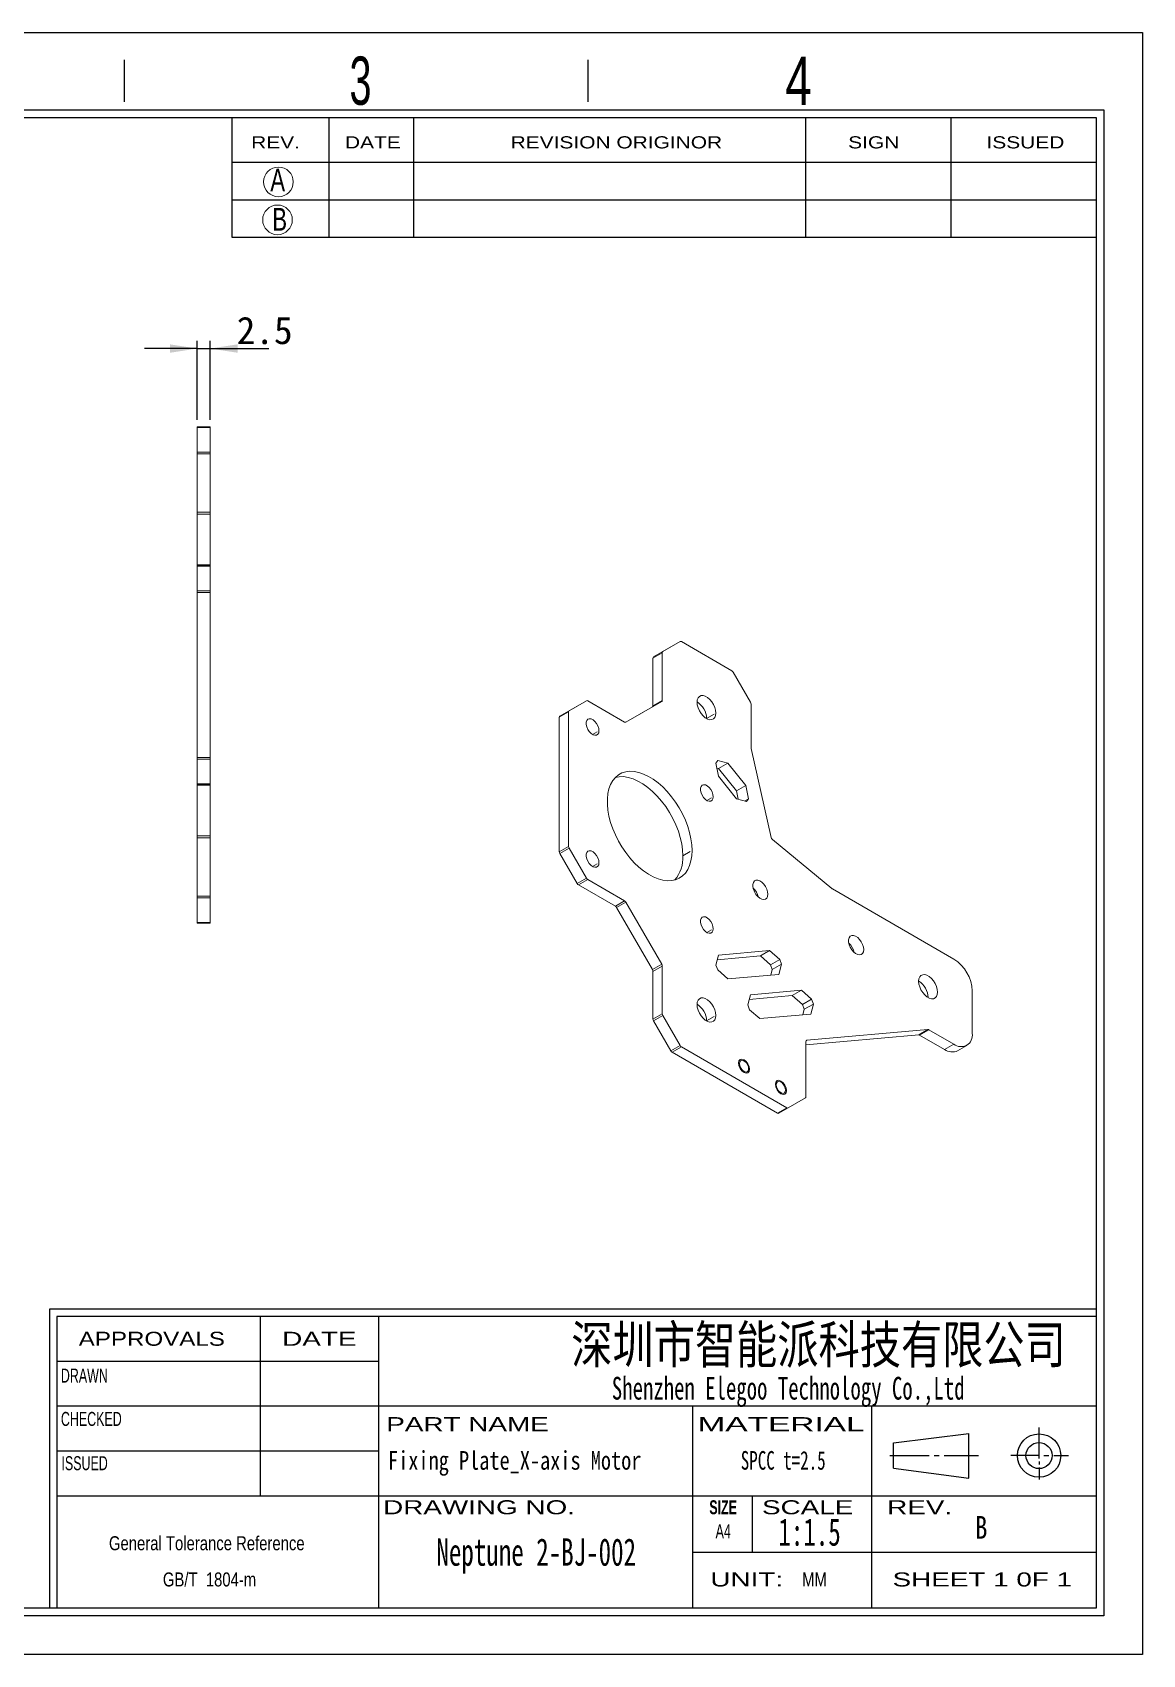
# Model space of a CAD drawing. Header units: millimetres. Extents: x 3 to 443, y 2 to 313.
# Drawn here: x 229.7 to 442.7, y 1.9 to 313 of the extents above; entities that cross this region are included whole.
import ezdxf

# ---------------------------------------------------------------- set-up
doc = ezdxf.new("R2010")
doc.units = ezdxf.units.MM
doc.header["$LTSCALE"] = 1.5
doc.layers.add('DIM', color=5, linetype='Continuous')
doc.layers.add('SLD-0', color=179, linetype='Continuous')
doc.styles.add('SLDTEXTSTYLE0', font='SIMSUN.TTC', dxfattribs={"width": 0.67})
doc.styles.add('SLDTEXTSTYLE1', font='SIMSUN.TTC', dxfattribs={"width": 0.8})
doc.styles.add('SLDTEXTSTYLE10', font='ARIAL.TTF', dxfattribs={"width": 0.7584})
doc.styles.add('SLDTEXTSTYLE11', font='ARIAL.TTF', dxfattribs={"width": 1.2324})
doc.styles.add('SLDTEXTSTYLE12', font='ARIAL.TTF', dxfattribs={"width": 1.7064})
doc.styles.add('SLDTEXTSTYLE13', font='SIMSUN.TTC', dxfattribs={"width": 0.8, "bigfont": 'bigfont'})
doc.styles.add('SLDTEXTSTYLE14', font='SIMKAI.TTF', dxfattribs={"width": 0.67})
doc.styles.add('SLDTEXTSTYLE15', font='SIMSUN.TTC')
doc.styles.add('SLDTEXTSTYLE2', font='SIMSUN.TTC', dxfattribs={"width": 0.67})
doc.styles.add('SLDTEXTSTYLE4', font='SIMSUN.TTC', dxfattribs={"width": 0.8})
doc.styles.add('SLDTEXTSTYLE5', font='ARIAL.TTF', dxfattribs={"width": 0.63516})
doc.styles.add('SLDTEXTSTYLE6', font='GOTHIC.TTF', dxfattribs={"width": 0.7304})
doc.styles.add('SLDTEXTSTYLE7', font='GOTHIC.TTF', dxfattribs={"width": 0.61171})
doc.styles.add('SLDTEXTSTYLE8', font='ARIALBD.TTF', dxfattribs={"width": 0.63516})
doc.styles.add('SLDTEXTSTYLE9', font='ARIAL.TTF', dxfattribs={"width": 1.422})
doc.dimstyles.new('SLDDIMSTYLE1', dxfattribs={"dimtxt": 5.25, "dimasz": 5.25, "dimexe": 0, "dimexo": 0.0625, "dimgap": 1.3125, "dimtad": 2, "dimrnd": 1e-09, "dimzin": 12, "dimdsep": 46, "dimtxsty": 'SLDTEXTSTYLE0', "dimsah": 1, "dimcen": 0.09, "dimadec": 0, "dimazin": 3, "dimtfac": 1, "dimtmove": 0, "dimatfit": 0, "dimfxl": 0, "dimfrac": 2, "dimtolj": 1, "dimtzin": 12, "dimarcsym": 0})

# ---------------------------------------------------------------- blocks, each defined once
blk = doc.blocks.new('SW_NOTE_2')
at = {"layer": 'SLD-0', "color": 0, "char_height": 2.689, "attachment_point": 2, "style": 'SLDTEXTSTYLE10'}
for s, insert in [('General Tolerance Reference ', (19.53, 3.47)), (' GB/T  1804-m', (19.66, -3.48))]:
    blk.add_mtext(s, dxfattribs=dict(at, insert=insert))
blk = doc.blocks.new('_D_18')
at = {"layer": 'DIM', "color": 5}
for p, q in [((261.36, 252.39), (251.27, 252.39)), ((261.36, 238.74), (261.36, 253.89)), ((261.36, 252.39), (263.86, 252.39)), ((263.86, 238.74), (263.86, 253.89)), ((263.86, 252.39), (275.06, 252.39))]:
    blk.add_line(p, q, dxfattribs=at)
for points in [[(261.36, 252.39), (256.11, 253.2), (256.11, 251.58)], [(263.86, 252.39), (269.11, 251.58), (269.11, 253.2)]]:
    blk.add_solid(points, dxfattribs=at)
at = {"layer": 'DIM', "color": 5, "insert": (268.93, 258.5), "char_height": 5.25, "attachment_point": 1, "style": 'SLDTEXTSTYLE15'}
blk.add_mtext('2.5', dxfattribs=at)

msp = doc.modelspace()

# ---------------------------------------------------------------- linework, layer by layer
at = {"color": 7, "linetype": 'Continuous', "lineweight": 15}
for p, q in [((261.362, 237.391), (263.862, 237.391)), ((261.362, 237.245), (261.362, 237.391)), ((263.862, 237.245), (261.362, 237.245)), ((261.362, 232.538), (261.362, 237.245)), ((263.862, 237.391), (263.862, 237.245)), ((263.862, 232.538), (263.862, 237.245)), ((261.362, 232.538), (263.862, 232.538)), ((261.362, 232.184), (261.362, 232.538)), ((263.862, 232.184), (261.362, 232.184)), ((261.362, 220.998), (261.362, 232.184)), ((263.862, 232.538), (263.862, 232.184)), ((263.862, 220.998), (263.862, 232.184)), ((261.362, 220.998), (263.862, 220.998)), ((261.362, 220.645), (261.362, 220.998)), ((263.862, 220.998), (263.862, 220.645)), ((263.862, 220.645), (261.362, 220.645)), ((261.362, 210.938), (261.362, 220.645)), ((263.862, 220.645), (263.862, 210.938)), ((261.362, 210.938), (263.862, 210.938)), ((261.362, 210.791), (261.362, 210.938)), ((261.362, 210.791), (263.862, 210.791)), ((261.362, 210.645), (261.362, 210.791)), ((263.862, 210.645), (261.362, 210.645)), ((261.362, 205.938), (261.362, 210.645)), ((263.862, 210.938), (263.862, 210.791)), ((263.862, 210.791), (263.862, 210.645)), ((263.862, 205.938), (263.862, 210.645)), ((261.362, 205.938), (263.862, 205.938)), ((261.362, 205.584), (261.362, 205.938)), ((263.862, 205.584), (261.362, 205.584)), ((261.362, 173.998), (261.362, 205.584)), ((263.862, 205.938), (263.862, 205.584)), ((263.862, 173.998), (263.862, 205.584)), ((350.636, 194.29), (353.964, 196.212)), ((353.964, 196.212), (352.197, 195.191)), ((363.892, 190.6), (354.214, 196.187)), ((350.533, 194.061), (348.765, 193.04)), ((348.765, 183.906), (348.765, 193.04)), ((348.868, 193.269), (352.197, 195.191)), ((348.868, 193.269), (350.636, 194.29)), ((350.533, 184.927), (350.533, 194.061)), ((364.142, 190.336), (367.47, 184.571)), ((330.905, 181.919), (334.233, 183.841)), ((332.673, 182.94), (336.001, 184.862)), ((336.001, 184.862), (334.233, 183.841)), ((336.251, 184.837), (343.315, 180.759)), ((343.556, 180.73), (348.661, 183.678)), ((350.429, 184.698), (343.565, 180.734)), ((350.429, 184.698), (348.661, 183.678)), ((348.765, 183.906), (350.533, 184.927)), ((367.574, 175.796), (367.574, 184.223)), ((332.569, 182.711), (330.801, 181.69)), ((330.801, 155.899), (330.801, 181.69)), ((330.905, 181.919), (332.673, 182.94)), ((332.569, 156.92), (332.569, 182.711)), ((360.467, 182.289), (359.053, 181.472)), ((367.588, 175.671), (371.403, 158.653)), ((261.362, 173.645), (261.362, 173.998)), ((261.362, 173.998), (263.862, 173.998)), ((263.862, 173.645), (261.362, 173.645)), ((261.362, 168.938), (261.362, 173.645)), ((263.862, 173.998), (263.862, 173.645)), ((263.862, 168.938), (263.862, 173.645)), ((361.17, 173.39), (360.816, 172.886)), ((360.816, 172.886), (361.334, 170.357)), ((361.334, 171.852), (361.01, 171.938)), ((363.102, 172.872), (361.17, 173.39)), ((361.334, 171.852), (363.102, 172.872)), ((364.788, 167.555), (361.334, 171.852)), ((366.556, 168.576), (363.102, 172.872)), ((261.362, 168.938), (263.862, 168.938)), ((261.362, 168.791), (261.362, 168.938)), ((263.862, 168.791), (261.362, 168.791)), ((261.362, 168.645), (261.362, 168.791)), ((263.862, 168.645), (261.362, 168.645)), ((261.362, 158.938), (261.362, 168.645)), ((263.862, 168.938), (263.862, 168.791)), ((263.862, 168.791), (263.862, 168.645)), ((263.862, 168.645), (263.862, 158.938)), ((361.334, 170.357), (364.788, 166.06)), ((364.788, 167.555), (366.556, 168.576)), ((367.073, 166.046), (366.556, 168.576)), ((365.112, 165.974), (364.788, 167.555)), ((364.788, 166.06), (366.72, 165.543)), ((366.366, 165.638), (367.073, 166.046)), ((366.72, 165.543), (367.073, 166.046)), ((261.362, 158.938), (263.862, 158.938)), ((261.362, 158.584), (261.362, 158.938)), ((263.862, 158.938), (263.862, 158.584)), ((263.862, 158.584), (261.362, 158.584)), ((261.362, 147.398), (261.362, 158.584)), ((263.862, 147.398), (263.862, 158.584)), ((330.801, 155.899), (332.569, 156.92)), ((332.673, 156.571), (330.905, 155.551)), ((334.233, 149.786), (330.905, 155.551)), ((336.001, 150.806), (332.673, 156.571)), ((355.907, 155.935), (354.492, 155.118)), ((371.669, 158.216), (383.094, 148.822)), ((334.233, 149.786), (336.001, 150.806)), ((336.251, 150.542), (334.483, 149.522)), ((341.547, 145.444), (334.483, 149.522)), ((343.315, 146.464), (336.251, 150.542)), ((261.362, 147.398), (263.862, 147.398)), ((261.362, 147.045), (261.362, 147.398)), ((263.862, 147.045), (261.362, 147.045)), ((261.362, 142.338), (261.362, 147.045)), ((263.862, 147.398), (263.862, 147.045)), ((263.862, 142.338), (263.862, 147.045)), ((341.547, 145.444), (343.315, 146.464)), ((406.465, 135.322), (383.167, 148.771)), ((343.565, 146.2), (341.797, 145.18)), ((348.661, 133.291), (341.797, 145.18)), ((343.565, 146.2), (350.429, 134.312)), ((261.362, 142.338), (263.862, 142.338)), ((261.362, 142.191), (261.362, 142.338)), ((263.862, 142.191), (261.362, 142.191)), ((263.862, 142.338), (263.862, 142.191)), ((371.132, 136.938), (361.334, 136.062)), ((369.364, 135.918), (371.132, 136.938)), ((373.064, 135.225), (371.132, 136.938)), ((348.661, 133.291), (350.429, 134.312)), ((350.533, 133.963), (348.765, 132.943)), ((350.533, 124.83), (350.533, 133.963)), ((361.334, 136.062), (360.816, 134.13)), ((360.816, 134.13), (361.17, 133.219)), ((369.364, 135.918), (361.097, 135.179)), ((371.296, 134.205), (369.364, 135.918)), ((371.296, 134.205), (373.064, 135.225)), ((371.65, 133.293), (371.296, 134.205)), ((371.65, 133.293), (373.417, 134.314)), ((372.9, 132.382), (373.417, 134.314)), ((373.417, 134.314), (373.064, 135.225)), ((348.765, 123.809), (348.765, 132.943)), ((361.17, 133.219), (363.102, 131.506)), ((363.102, 131.506), (372.9, 132.382)), ((371.369, 132.245), (371.65, 133.293)), ((367.458, 128.444), (366.94, 126.512)), ((375.488, 128.3), (367.221, 127.561)), ((377.256, 129.32), (367.458, 128.444)), ((375.488, 128.3), (377.256, 129.32)), ((377.42, 126.587), (375.488, 128.3)), ((379.188, 127.607), (377.256, 129.32)), ((377.42, 126.587), (379.188, 127.607)), ((379.541, 126.696), (379.188, 127.607)), ((410, 129.198), (410, 121.032)), ((348.765, 123.809), (350.533, 124.83)), ((350.636, 124.481), (348.868, 123.461)), ((353.964, 118.716), (350.636, 124.481)), ((366.94, 126.512), (367.294, 125.601)), ((367.294, 125.601), (369.226, 123.888)), ((369.226, 123.888), (379.024, 124.764)), ((377.773, 125.676), (377.42, 126.587)), ((377.493, 124.627), (377.773, 125.676)), ((377.773, 125.676), (379.541, 126.696)), ((379.024, 124.764), (379.541, 126.696)), ((352.197, 117.696), (348.868, 123.461)), ((360.467, 124.314), (359.053, 123.498)), ((378.286, 119.735), (401.487, 121.809)), ((399.72, 120.789), (401.487, 121.809)), ((401.664, 121.762), (399.896, 120.741)), ((406.465, 118.991), (401.664, 121.762)), ((352.197, 117.696), (353.964, 118.716)), ((354.214, 118.452), (352.447, 117.432)), ((354.214, 118.452), (374.428, 106.783)), ((399.72, 120.789), (378.11, 118.857)), ((378.11, 108.91), (378.11, 119.483)), ((404.697, 117.97), (399.896, 120.741)), ((404.697, 117.97), (406.465, 118.991)), ((407.197, 117.723), (408.964, 118.743)), ((372.66, 105.763), (352.447, 117.432)), ((372.66, 105.763), (374.428, 106.783)), ((374.678, 106.759), (372.91, 105.738)), ((378.006, 108.681), (374.678, 106.759))]:
    msp.add_line(p, q, dxfattribs=at)
at = {"color": 8, "linetype": 'Continuous', "lineweight": 15}
for p, q in [((338.052, 178.898), (337.168, 178.388)), ((359.972, 166.244), (359.088, 165.733)), ((338.052, 153.585), (337.168, 153.075)), ((359.972, 140.931), (359.088, 140.421)), ((378.286, 119.735), (378.157, 119.66))]:
    msp.add_line(p, q, dxfattribs=at)
at = {"color": 7, "linetype": 'Continuous', "lineweight": 15, "flags": 128}
for points in [[(360.821, 182.493), (360.769, 183.021), (360.614, 183.58), (360.367, 184.135), (360.042, 184.656), (359.657, 185.112), (359.235, 185.475), (358.8, 185.726), (358.378, 185.85), (357.994, 185.839), (357.668, 185.694), (357.421, 185.423), (357.267, 185.043), (357.215, 184.575), (357.267, 184.046), (357.421, 183.488), (357.668, 182.932), (357.994, 182.412), (358.378, 181.956), (358.8, 181.592), (359.235, 181.341), (359.657, 181.218), (360.042, 181.229), (360.367, 181.374), (360.614, 181.645), (360.769, 182.025), (360.821, 182.493)], [(338.406, 179.102), (338.351, 179.555), (338.191, 180.031), (337.94, 180.488), (337.62, 180.886), (337.261, 181.188), (336.893, 181.369), (336.549, 181.411), (336.261, 181.312), (336.053, 181.08), (335.945, 180.736), (335.945, 180.31), (336.053, 179.84), (336.261, 179.368), (336.549, 178.936), (336.893, 178.582), (337.261, 178.338), (337.62, 178.225), (337.94, 178.254), (338.191, 178.421), (338.351, 178.713), (338.406, 179.102)], [(356.26, 156.139), (356.207, 157.24), (356.049, 158.387), (355.787, 159.567), (355.426, 160.763), (354.969, 161.961), (354.423, 163.143), (353.796, 164.295), (353.094, 165.403), (352.328, 166.45), (351.506, 167.425), (350.641, 168.313), (349.743, 169.104), (348.824, 169.787), (347.896, 170.353), (346.971, 170.796), (346.061, 171.108), (345.178, 171.287), (344.334, 171.329), (343.538, 171.234), (342.803, 171.004), (342.137, 170.641), (341.55, 170.15), (341.048, 169.538), (340.638, 168.812), (340.326, 167.983), (340.116, 167.06), (340.01, 166.056), (340.01, 164.984), (340.116, 163.857), (340.326, 162.692), (340.638, 161.502), (341.048, 160.303), (341.55, 159.111), (342.137, 157.942), (342.803, 156.81), (343.538, 155.731), (344.334, 154.719), (345.178, 153.786), (346.061, 152.945), (346.971, 152.206), (347.896, 151.581), (348.824, 151.076), (349.743, 150.698), (350.641, 150.452), (351.506, 150.341), (352.328, 150.368), (353.094, 150.53), (353.796, 150.827), (354.423, 151.255), (354.969, 151.807), (355.426, 152.477), (355.787, 153.256), (356.049, 154.134), (356.207, 155.099), (356.26, 156.139)], [(354.492, 155.118), (354.437, 156.24), (354.273, 157.41), (354.002, 158.613), (353.627, 159.832), (353.155, 161.05), (352.59, 162.252), (351.941, 163.421), (351.217, 164.541), (350.426, 165.597), (349.581, 166.575), (348.693, 167.462), (347.773, 168.245), (346.833, 168.914), (345.888, 169.46), (344.949, 169.875), (344.028, 170.155), (343.14, 170.294), (342.295, 170.292), (341.563, 170.164)], [(360.326, 166.448), (360.271, 166.901), (360.111, 167.377), (359.86, 167.834), (359.541, 168.231), (359.181, 168.534), (358.813, 168.714), (358.47, 168.757), (358.181, 168.658), (357.974, 168.426), (357.865, 168.082), (357.865, 167.656), (357.974, 167.186), (358.181, 166.714), (358.47, 166.282), (358.813, 165.928), (359.181, 165.684), (359.541, 165.571), (359.86, 165.6), (360.111, 165.767), (360.271, 166.058), (360.326, 166.448)], [(338.406, 153.789), (338.351, 154.242), (338.191, 154.718), (337.94, 155.176), (337.62, 155.573), (337.261, 155.875), (336.893, 156.056), (336.549, 156.098), (336.261, 155.999), (336.053, 155.767), (335.945, 155.423), (335.945, 154.997), (336.053, 154.527), (336.261, 154.056), (336.549, 153.623), (336.893, 153.27), (337.261, 153.025), (337.62, 152.913), (337.94, 152.941), (338.191, 153.109), (338.351, 153.4), (338.406, 153.789)], [(370.791, 147.75), (370.737, 148.233), (370.58, 148.742), (370.331, 149.239), (370.008, 149.688), (369.636, 150.056), (369.243, 150.314), (368.856, 150.444), (368.506, 150.437), (368.217, 150.292), (368.012, 150.021), (367.905, 149.644), (367.905, 149.188), (368.012, 148.688), (368.217, 148.18), (368.506, 147.702), (368.856, 147.29), (369.243, 146.974), (369.636, 146.778), (370.008, 146.716), (370.331, 146.792), (370.58, 147.002), (370.737, 147.329), (370.791, 147.75)], [(360.326, 141.135), (360.271, 141.588), (360.111, 142.064), (359.86, 142.521), (359.541, 142.919), (359.181, 143.221), (358.813, 143.402), (358.47, 143.444), (358.181, 143.345), (357.974, 143.113), (357.865, 142.769), (357.865, 142.343), (357.974, 141.873), (358.181, 141.401), (358.47, 140.969), (358.813, 140.615), (359.181, 140.371), (359.541, 140.258), (359.86, 140.287), (360.111, 140.454), (360.271, 140.746), (360.326, 141.135)], [(389.176, 137.137), (389.122, 137.619), (388.965, 138.128), (388.716, 138.626), (388.393, 139.075), (388.021, 139.442), (387.627, 139.701), (387.241, 139.831), (386.89, 139.824), (386.602, 139.679), (386.397, 139.408), (386.29, 139.031), (386.29, 138.575), (386.397, 138.074), (386.602, 137.566), (386.89, 137.089), (387.241, 136.677), (387.627, 136.361), (388.021, 136.164), (388.393, 136.102), (388.716, 136.179), (388.965, 136.389), (389.122, 136.716), (389.176, 137.137)], [(403.318, 128.973), (403.266, 129.501), (403.111, 130.06), (402.865, 130.615), (402.539, 131.136), (402.154, 131.591), (401.732, 131.955), (401.298, 132.206), (400.876, 132.33), (400.491, 132.318), (400.165, 132.173), (399.918, 131.903), (399.764, 131.523), (399.712, 131.055), (399.764, 130.526), (399.918, 129.968), (400.165, 129.412), (400.491, 128.891), (400.876, 128.436), (401.298, 128.072), (401.732, 127.821), (402.154, 127.698), (402.539, 127.709), (402.865, 127.854), (403.111, 128.124), (403.266, 128.505), (403.318, 128.973)], [(360.821, 124.519), (360.769, 125.047), (360.614, 125.605), (360.367, 126.161), (360.042, 126.682), (359.657, 127.137), (359.235, 127.501), (358.8, 127.752), (358.378, 127.875), (357.994, 127.864), (357.668, 127.719), (357.421, 127.449), (357.267, 127.068), (357.215, 126.6), (357.267, 126.072), (357.421, 125.514), (357.668, 124.958), (357.994, 124.437), (358.378, 123.982), (358.8, 123.618), (359.235, 123.367), (359.657, 123.243), (360.042, 123.255), (360.367, 123.4), (360.614, 123.67), (360.769, 124.05), (360.821, 124.519)], [(367.114, 114.272), (367.061, 114.651), (366.907, 115.047), (366.672, 115.411), (366.384, 115.698), (366.077, 115.876), (365.788, 115.921), (365.553, 115.829), (365.4, 115.61), (365.346, 115.292), (365.4, 114.912), (365.553, 114.517), (365.788, 114.153), (366.077, 113.865), (366.384, 113.688), (366.672, 113.643), (366.907, 113.735), (367.061, 113.953), (367.114, 114.272)], [(374.185, 110.189), (374.132, 110.569), (373.978, 110.965), (373.743, 111.329), (373.455, 111.616), (373.148, 111.794), (372.859, 111.839), (372.624, 111.747), (372.471, 111.528), (372.417, 111.21), (372.471, 110.83), (372.624, 110.435), (372.859, 110.071), (373.148, 109.783), (373.455, 109.606), (373.743, 109.561), (373.978, 109.653), (374.132, 109.871), (374.185, 110.189)]]:
    msp.add_lwpolyline(points, dxfattribs=at)
at = {"color": 7, "linetype": 'Continuous', "lineweight": 0, "flags": 128}
for points in [[(366.23, 113.557), (365.824, 113.885), (365.48, 114.349), (365.25, 114.879), (365.17, 115.394), (365.25, 115.816), (365.48, 116.081), (365.824, 116.148), (366.23, 116.007), (366.636, 115.679), (366.98, 115.215), (367.21, 114.685), (367.291, 114.169), (367.21, 113.747), (366.98, 113.483), (366.636, 113.416), (366.23, 113.557)], [(373.301, 109.475), (372.895, 109.802), (372.551, 110.267), (372.321, 110.797), (372.241, 111.312), (372.321, 111.734), (372.551, 111.999), (372.895, 112.066), (373.301, 111.925), (373.707, 111.597), (374.051, 111.133), (374.281, 110.603), (374.362, 110.087), (374.281, 109.665), (374.051, 109.401), (373.707, 109.334), (373.301, 109.475)]]:
    msp.add_lwpolyline(points, dxfattribs=at)
at = {"color": 7, "linetype": 'Continuous', "lineweight": 15}
for centre, radius, start, end in [((354.068, 195.982), 0.251, 54.38187, 114.31451), ((349.015, 193.065), 0.252, 125.69804, 185.62026), ((350.783, 194.085), 0.252, 125.69804, 185.62026), ((363.51, 189.988), 0.721, 28.85514, 58.04537), ((336.105, 184.633), 0.251, 54.38104, 114.31495), ((348.514, 183.882), 0.252, 305.69818, 5.62032), ((350.282, 184.902), 0.252, 305.69818, 5.62032), ((355.202, 181.329), 3.854, 2.13045, 58.51194), ((366.853, 184.198), 0.721, 1.95636, 31.14396), ((331.052, 181.715), 0.252, 125.6983, 185.6202), ((332.819, 182.735), 0.252, 125.6983, 185.6202), ((343.461, 180.963), 0.251, 234.38238, 294.31339), ((368.148, 175.8), 0.574, 180.41246, 192.98547), ((372.199, 158.838), 0.818, 193.12131, 229.52466), ((331.522, 155.924), 0.721, 181.95657, 211.14362), ((333.29, 156.944), 0.721, 181.95657, 211.14362), ((348.121, 154.688), 6.385, 318.79721, 3.8642), ((334.865, 150.134), 0.721, 208.85515, 238.04569), ((336.633, 151.154), 0.721, 208.85515, 238.04569), ((342.933, 145.852), 0.721, 28.85589, 58.04505), ((365.735, 146.505), 3.311, 11.72274, 48.2719), ((383.442, 149.242), 0.546, 230.36562, 239.77198), ((341.165, 144.832), 0.721, 28.85589, 58.04505), ((384.119, 135.891), 3.311, 11.72274, 48.2719), ((349.812, 133.939), 0.721, 1.95651, 31.14368), ((402.357, 128.867), 7.651, 2.47637, 57.5236), ((348.044, 132.918), 0.721, 1.95651, 31.14368), ((397.678, 127.801), 3.874, 1.64294, 57.70935), ((351.253, 124.854), 0.721, 181.95656, 211.14372), ((355.202, 123.355), 3.854, 2.13046, 58.51188), ((349.486, 123.834), 0.721, 181.95656, 211.14372), ((401.5, 121.503), 0.307, 57.65113, 92.35774), ((354.596, 119.064), 0.721, 208.85542, 238.04523), ((378.327, 119.519), 0.22, 100.54788, 189.25065), ((399.732, 120.482), 0.307, 57.65113, 92.35774), ((407.834, 120.702), 2.191, 231.32584, 8.685), ((352.828, 118.044), 0.721, 208.85542, 238.04523), ((406.161, 120.011), 2.512, 234.34103, 294.3486), ((377.859, 108.885), 0.252, 305.69778, 5.62112), ((374.574, 106.988), 0.251, 234.38189, 294.31421), ((372.806, 105.967), 0.251, 234.38189, 294.31421)]:
    msp.add_arc(centre, radius, start, end, dxfattribs=at)
at = {"layer": 'SLD-0'}
for p, q in [((2.718, 313.011), (442.66, 313.011)), ((442.66, 313.011), (442.66, 1.941)), ((19.012, 296.716), (433.772, 296.716)), ((378.026, 296.716), (378.026, 273.771)), ((405.899, 296.716), (405.899, 273.771)), ((433.772, 296.716), (433.772, 10.828)), ((433.772, 10.828), (19.012, 10.828)), ((442.66, 1.941), (2.718, 1.941))]:
    msp.add_line(p, q, dxfattribs=at)
at = {"layer": 'SLD-0', "color": 6, "linetype": 'Continuous'}
for p, q in [((247.429, 299.679), (247.429, 307.754)), ((336.306, 299.679), (336.306, 307.754)), ((17.531, 298.198), (435.253, 298.198)), ((435.253, 298.198), (435.253, 9.347)), ((435.253, 9.347), (17.531, 9.347))]:
    msp.add_line(p, q, dxfattribs=at)
at = {"layer": 'SLD-0', "color": 179, "linetype": 'Continuous'}
for p, q in [((267.988, 296.716), (267.988, 273.771)), ((286.575, 296.716), (286.575, 273.771)), ((302.829, 296.716), (302.829, 273.771)), ((267.988, 288.112), (433.772, 288.112)), ((267.988, 280.941), (433.772, 280.941)), ((267.988, 273.771), (433.772, 273.771)), ((433.772, 68.193), (232.995, 68.193)), ((232.995, 68.193), (232.995, 10.828)), ((433.772, 66.759), (234.429, 66.759)), ((234.429, 66.759), (234.429, 10.828)), ((273.421, 66.759), (273.421, 32.34)), ((296.096, 66.759), (296.096, 10.828)), ((296.096, 58.154), (234.429, 58.154)), ((433.772, 49.55), (234.429, 49.55)), ((356.329, 49.55), (356.329, 10.828)), ((390.748, 10.828), (390.748, 49.55)), ((394.883, 42.531), (409.332, 44.307)), ((409.332, 35.769), (409.332, 44.307)), ((422.804, 39.524), (422.804, 45.474)), ((296.096, 40.945), (234.429, 40.945)), ((394.883, 37.66), (394.883, 42.531)), ((394.178, 40.099), (401.745, 40.099)), ((394.883, 37.66), (409.332, 35.769)), ((402.691, 40.099), (403.637, 40.099)), ((404.583, 40.099), (411.204, 40.099)), ((422.804, 40.099), (417.403, 40.099)), ((422.804, 38.949), (422.804, 38.375)), ((422.804, 37.8), (422.804, 35.5)), ((423.75, 40.099), (424.696, 40.099)), ((425.642, 40.099), (428.479, 40.099)), ((433.772, 32.34), (234.429, 32.34)), ((367.802, 32.34), (367.802, 21.584)), ((356.329, 21.584), (433.772, 21.584))]:
    msp.add_line(p, q, dxfattribs=at)
at = {"layer": 'SLD-0', "lineweight": 0}
for centre in [(276.933, 284.345), (276.749, 277.072)]:
    msp.add_circle(centre, 2.842, dxfattribs=at)
at = {"layer": 'SLD-0', "color": 179, "linetype": 'Continuous'}
for radius in [4.157, 2.503]:
    msp.add_circle((422.804, 40.099), radius, dxfattribs=at)

# ---------------------------------------------------------------- block references
at = {"layer": 'SLD-0', "color": 179}
msp.add_blockref('SW_NOTE_2', (243.657, 21.166), dxfattribs=at)

# ---------------------------------------------------------------- texts
at = {"color": 7, "linetype": 'Continuous', "lineweight": 0, "attachment_point": 1}
for s, insert, char_height, style in [('SPCC t=2.5', (365.6, 40.966), 3.5719, 'SLDTEXTSTYLE0'), ('1:1.5', (372.818, 28.065), 5.25, 'SLDTEXTSTYLE0'), ('Neptune 2-BJ-002', (307.229, 24.227), 5.25, 'SLDTEXTSTYLE2')]:
    msp.add_mtext(s, dxfattribs=dict(at, insert=insert, char_height=char_height, style=style))
at = {"layer": 'SLD-0'}
for s, insert, char_height, attachment_point, style in [('3', (290.56, 308.39), 9.258, 1, 'SLDTEXTSTYLE7'), ('4', (374.161, 308.38), 9.258, 1, 'SLDTEXTSTYLE6'), ('A', (275.367, 286.878), 4.355, 1, 'SLDTEXTSTYLE6'), ('B', (275.748, 279.356), 4.355, 1, 'SLDTEXTSTYLE6'), ('\\M+1905B圳\\M+18E73\\M+19271\\M+1945C\\M+19468\\M+189C8\\M+18B5A\\M+1974C\\M+18CC0\\M+18CF6\\M+18E69', (380.513, 65.006), 7.24212, 2, 'SLDTEXTSTYLE13'), ('Fixing Plate_X-axis Motor', (322.252, 40.966), 3.57187, 2, 'SLDTEXTSTYLE1'), ('B', (410.538, 28.511), 4.366, 1, 'SLDTEXTSTYLE4')]:
    msp.add_mtext(s, dxfattribs=dict(at, insert=insert, char_height=char_height, attachment_point=attachment_point, style=style))
at = {"layer": 'SLD-0', "color": 179}
for s, insert, char_height, attachment_point, style in [('REV.', (271.693, 293.1), 2.3304, 1, 'SLDTEXTSTYLE11'), ('DATE', (289.69, 293.1), 2.3304, 1, 'SLDTEXTSTYLE11'), ('REVISION ORIGINOR', (321.462, 293.1), 2.33045, 1, 'SLDTEXTSTYLE11'), ('SIGN', (386.2, 293.1), 2.3304, 1, 'SLDTEXTSTYLE11'), ('ISSUED', (412.722, 293.1), 2.3304, 1, 'SLDTEXTSTYLE11'), ('APPROVALS', (252.64, 63.844), 2.689, 2, 'SLDTEXTSTYLE11'), ('DATE', (284.774, 63.844), 2.689, 2, 'SLDTEXTSTYLE9'), ('DRAWN', (239.705, 56.779), 2.689, 2, 'SLDTEXTSTYLE5'), ('Shenzhen Elegoo Technology Co.,Ltd', (374.697, 55.199), 4.36562, 2, 'SLDTEXTSTYLE14'), ('CHECKED', (241.043, 48.472), 2.689, 2, 'SLDTEXTSTYLE5'), ('PART NAME', (313.191, 47.468), 2.689, 2, 'SLDTEXTSTYLE9'), ('MATERIAL', (373.32, 47.468), 2.689, 2, 'SLDTEXTSTYLE12'), ('ISSUED', (239.755, 39.982), 2.689, 2, 'SLDTEXTSTYLE5'), ('DRAWING NO.', (315.402, 31.532), 2.68898, 2, 'SLDTEXTSTYLE9'), ('SIZE', (362.218, 31.532), 2.689, 2, 'SLDTEXTSTYLE8'), ('SCALE', (378.433, 31.532), 2.689, 2, 'SLDTEXTSTYLE9'), ('REV.', (399.915, 31.532), 2.689, 2, 'SLDTEXTSTYLE9'), ('A4', (362.235, 26.93), 2.689, 2, 'SLDTEXTSTYLE5'), ('UNIT:', (366.748, 17.686), 2.689, 2, 'SLDTEXTSTYLE9'), ('MM', (379.741, 17.686), 2.689, 2, 'SLDTEXTSTYLE10'), ('SHEET 1 0F 1', (411.93, 17.686), 2.68898, 2, 'SLDTEXTSTYLE9')]:
    msp.add_mtext(s, dxfattribs=dict(at, insert=insert, char_height=char_height, attachment_point=attachment_point, style=style))

# ---------------------------------------------------------------- dimensions: what is measured, and where the dimension line sits
at = {"layer": 'DIM', "color": 5}
dim = msp.add_linear_dim(base=(263.862, 252.391), p1=(261.362, 237.245), p2=(263.862, 237.245), dimstyle='SLDDIMSTYLE1', dxfattribs=at)
dim.commit()
dim.dimension.update_dxf_attribs({"geometry": '_D_18', "text_midpoint": (271.995, 252.391), "dimtype": 160})

doc.saveas('drawing.dxf')
